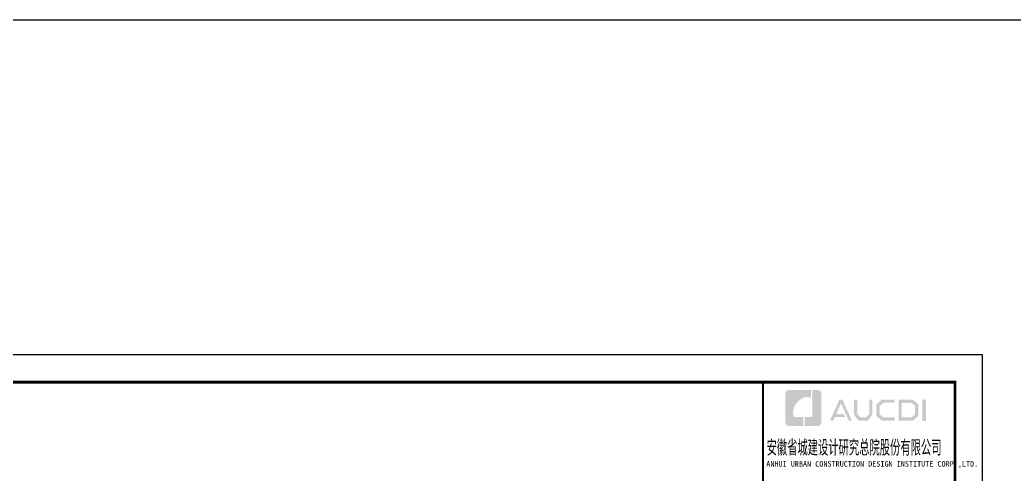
# Model space of a CAD drawing. Extents: x 1188826 to 1909461, y 608442 to 1651179.
# Drawn here: x 1303476 to 1321598, y 783502 to 791776 of the extents above; entities that cross this region are included whole.
import ezdxf

# ---------------------------------------------------------------- set-up
doc = ezdxf.new("R2010")
doc.units = 0
doc.header["$LTSCALE"] = 1000
doc.header["$MEASUREMENT"] = 0
doc.layers.add('DIM_MODI', color=1, linetype='Continuous', plot=False)
doc.layers.add('图框', color=140, linetype='Continuous')
doc.layers.add('图签文字', color=147, linetype='Continuous')
doc.styles.add('建筑图签-1', font='simhei.ttf', dxfattribs={"width": 0.7})

# ---------------------------------------------------------------- blocks, each defined once
blk = doc.blocks.new('院标1')
h = blk.add_hatch(color=150)
h.dxf.hatch_style = 1
h.set_gradient(color1=(33, 113, 253), color2=(33, 113, 253), tint=1, name='INVCURVED')
edge = h.paths.add_edge_path()
edge.add_spline(control_points=[(116373, 648379), (116379, 648379), (116382, 648379), (116391, 648379), (116391, 648379), (116391, 648379), (116616, 648379), (116616, 648379), (116616, 648379), (116616, 648379), (116616, 648054), (116616, 648054), (116616, 648054), (116616, 648054), (116108, 648054), (116108, 648054), (116108, 648054), (116028, 648054), (115963, 648111), (115963, 648199), (115963, 648199), (115963, 648199), (115963, 649215), (115963, 649215), (115963, 649215), (115963, 649295), (116018, 649360), (116108, 649360), (116108, 649360), (116108, 649360), (116897, 649360), (116897, 649360), (116897, 649360), (116897, 649360), (116897, 649080), (116897, 649080), (116897, 649080), (116897, 649080), (116566, 649140), (116356, 648859), (116356, 648859), (116245, 648719), (116240, 648545), (116247, 648466), (116247, 648466), (116254, 648386), (116247, 648466), (116247, 648466), (116247, 648466), (116247, 648466), (116258, 648374), (116373, 648379)], knot_values=[0, 0, 0, 0, 0.071429, 0.071429, 0.071429, 0.107143, 0.142857, 0.142857, 0.142857, 0.178571, 0.214286, 0.214286, 0.214286, 0.25, 0.285714, 0.285714, 0.285714, 0.321429, 0.357143, 0.357143, 0.357143, 0.392857, 0.428571, 0.428571, 0.428571, 0.464286, 0.5, 0.5, 0.5, 0.535714, 0.571429, 0.571429, 0.571429, 0.607143, 0.642857, 0.642857, 0.642857, 0.678571, 0.714286, 0.714286, 0.714286, 0.75, 0.785714, 0.785714, 0.785714, 0.821429, 0.857143, 0.857143, 0.857143, 0.928571, 1, 1, 1, 1], degree=3, periodic=0)
h = blk.add_hatch(color=150)
h.dxf.hatch_style = 1
h.set_gradient(color1=(33, 113, 253), color2=(33, 113, 253), tint=1, name='INVCURVED')
edge = h.paths.add_edge_path()
edge.add_spline(control_points=[(117268, 649215), (117268, 649215), (117268, 648199), (117268, 648199), (117268, 648199), (117268, 648114), (117212, 648054), (117123, 648054), (117123, 648054), (117123, 648054), (116663, 648054), (116663, 648054), (116663, 648054), (116663, 648054), (116663, 648379), (116663, 648379), (116663, 648379), (116663, 648379), (116865, 648379), (116865, 648379), (116865, 648379), (116907, 648379), (116941, 648413), (116941, 648455), (116941, 648455), (116941, 648455), (116941, 649360), (116941, 649360), (116941, 649360), (116941, 649360), (117123, 649360), (117123, 649360), (117123, 649360), (117204, 649360), (117268, 649306), (117268, 649215)], knot_values=[0, 0, 0, 0, 0.1, 0.1, 0.1, 0.15, 0.2, 0.2, 0.2, 0.25, 0.3, 0.3, 0.3, 0.35, 0.4, 0.4, 0.4, 0.45, 0.5, 0.5, 0.5, 0.55, 0.6, 0.6, 0.6, 0.65, 0.7, 0.7, 0.7, 0.75, 0.8, 0.8, 0.8, 0.9, 1, 1, 1, 1], degree=3, periodic=0)
blk = doc.blocks.new('tq123')
at = {"layer": '图框'}
h = blk.add_hatch(color=256, dxfattribs=at)
h.paths.add_polyline_path([(-1187, 56758), (-1061, 56758), (-1061, 55988), (-1187, 55988)])
h.paths.add_polyline_path([(-1939, 56642), (-1939, 56116), (-1579, 56116), (-1455, 56223), (-1455, 56541), (-1575, 56642)], flags=16)
h.paths.add_polyline_path([(-2057, 56760), (-2057, 55998), (-1535, 55998), (-1337, 56168), (-1337, 56596), (-1532, 56760)])
h.paths.add_polyline_path([(-2200, 56764), (-2200, 56648), (-2607, 56648), (-2740, 56537), (-2740, 56218), (-2607, 56115), (-2198, 56115), (-2198, 55993), (-2662, 55993), (-2864, 56168), (-2864, 56596), (-2666, 56764)])
h.paths.add_polyline_path([(-3683, 56762), (-3563, 56762), (-3563, 56251), (-3449, 56120), (-3238, 56120), (-3124, 56251), (-3124, 56762), (-3010, 56762), (-3010, 56214), (-3174, 55997), (-3512, 55997), (-3683, 56216)])
h.paths.add_polyline_path([(-4215, 56760), (-4098, 56760), (-3756, 55996), (-3872, 55996), (-4153, 56630), (-4328, 56242), (-4057, 56242), (-3996, 56127), (-4377, 56127), (-4436, 55994), (-4559, 55994)])
at = {"layer": '图框', "const_width": 70}
blk.add_lwpolyline([(-6995, 0), (-6995, 57400)], dxfattribs=at)
blk.add_blockref('院标1', (-122144, -592249))
at = {"layer": '图框', "style": '建筑图签-1', "width": 0.91}
blk.add_text('ANHUI URBAN CONSTRUCTION DESIGN INSTITUTE CORP.,LTD.', height=200, dxfattribs=at).set_placement((-6877, 54322))
at = {"layer": '图签文字', "color": 7, "style": '建筑图签-1', "width": 0.55}
blk.add_text('安徽省城建设计研究总院股份有限公司', height=500, dxfattribs=at).set_placement((-6867, 54777))

msp = doc.modelspace()

# ---------------------------------------------------------------- linework, layer by layer
at = {"layer": 'DIM_MODI'}
msp.add_lwpolyline([(1233933, 791776), (1347631, 791776), (1347631, 653718), (1233933, 653718)], close=True, dxfattribs=at)
at = {"layer": '图框'}
msp.add_lwpolyline([(1278970, 755977), (1321020, 755977), (1321020, 785677), (1278970, 785677)], close=True, dxfattribs=at)
at = {"layer": '图框', "const_width": 50}
msp.add_lwpolyline([(1280220, 756477), (1320520, 756477), (1320520, 785177), (1280220, 785177)], close=True, dxfattribs=at)

# ---------------------------------------------------------------- block references
at = {"xscale": 0.5, "yscale": 0.5, "zscale": 0.5}
msp.add_blockref('tq123', (1320520, 756477), dxfattribs=at)

doc.saveas('drawing.dxf')
